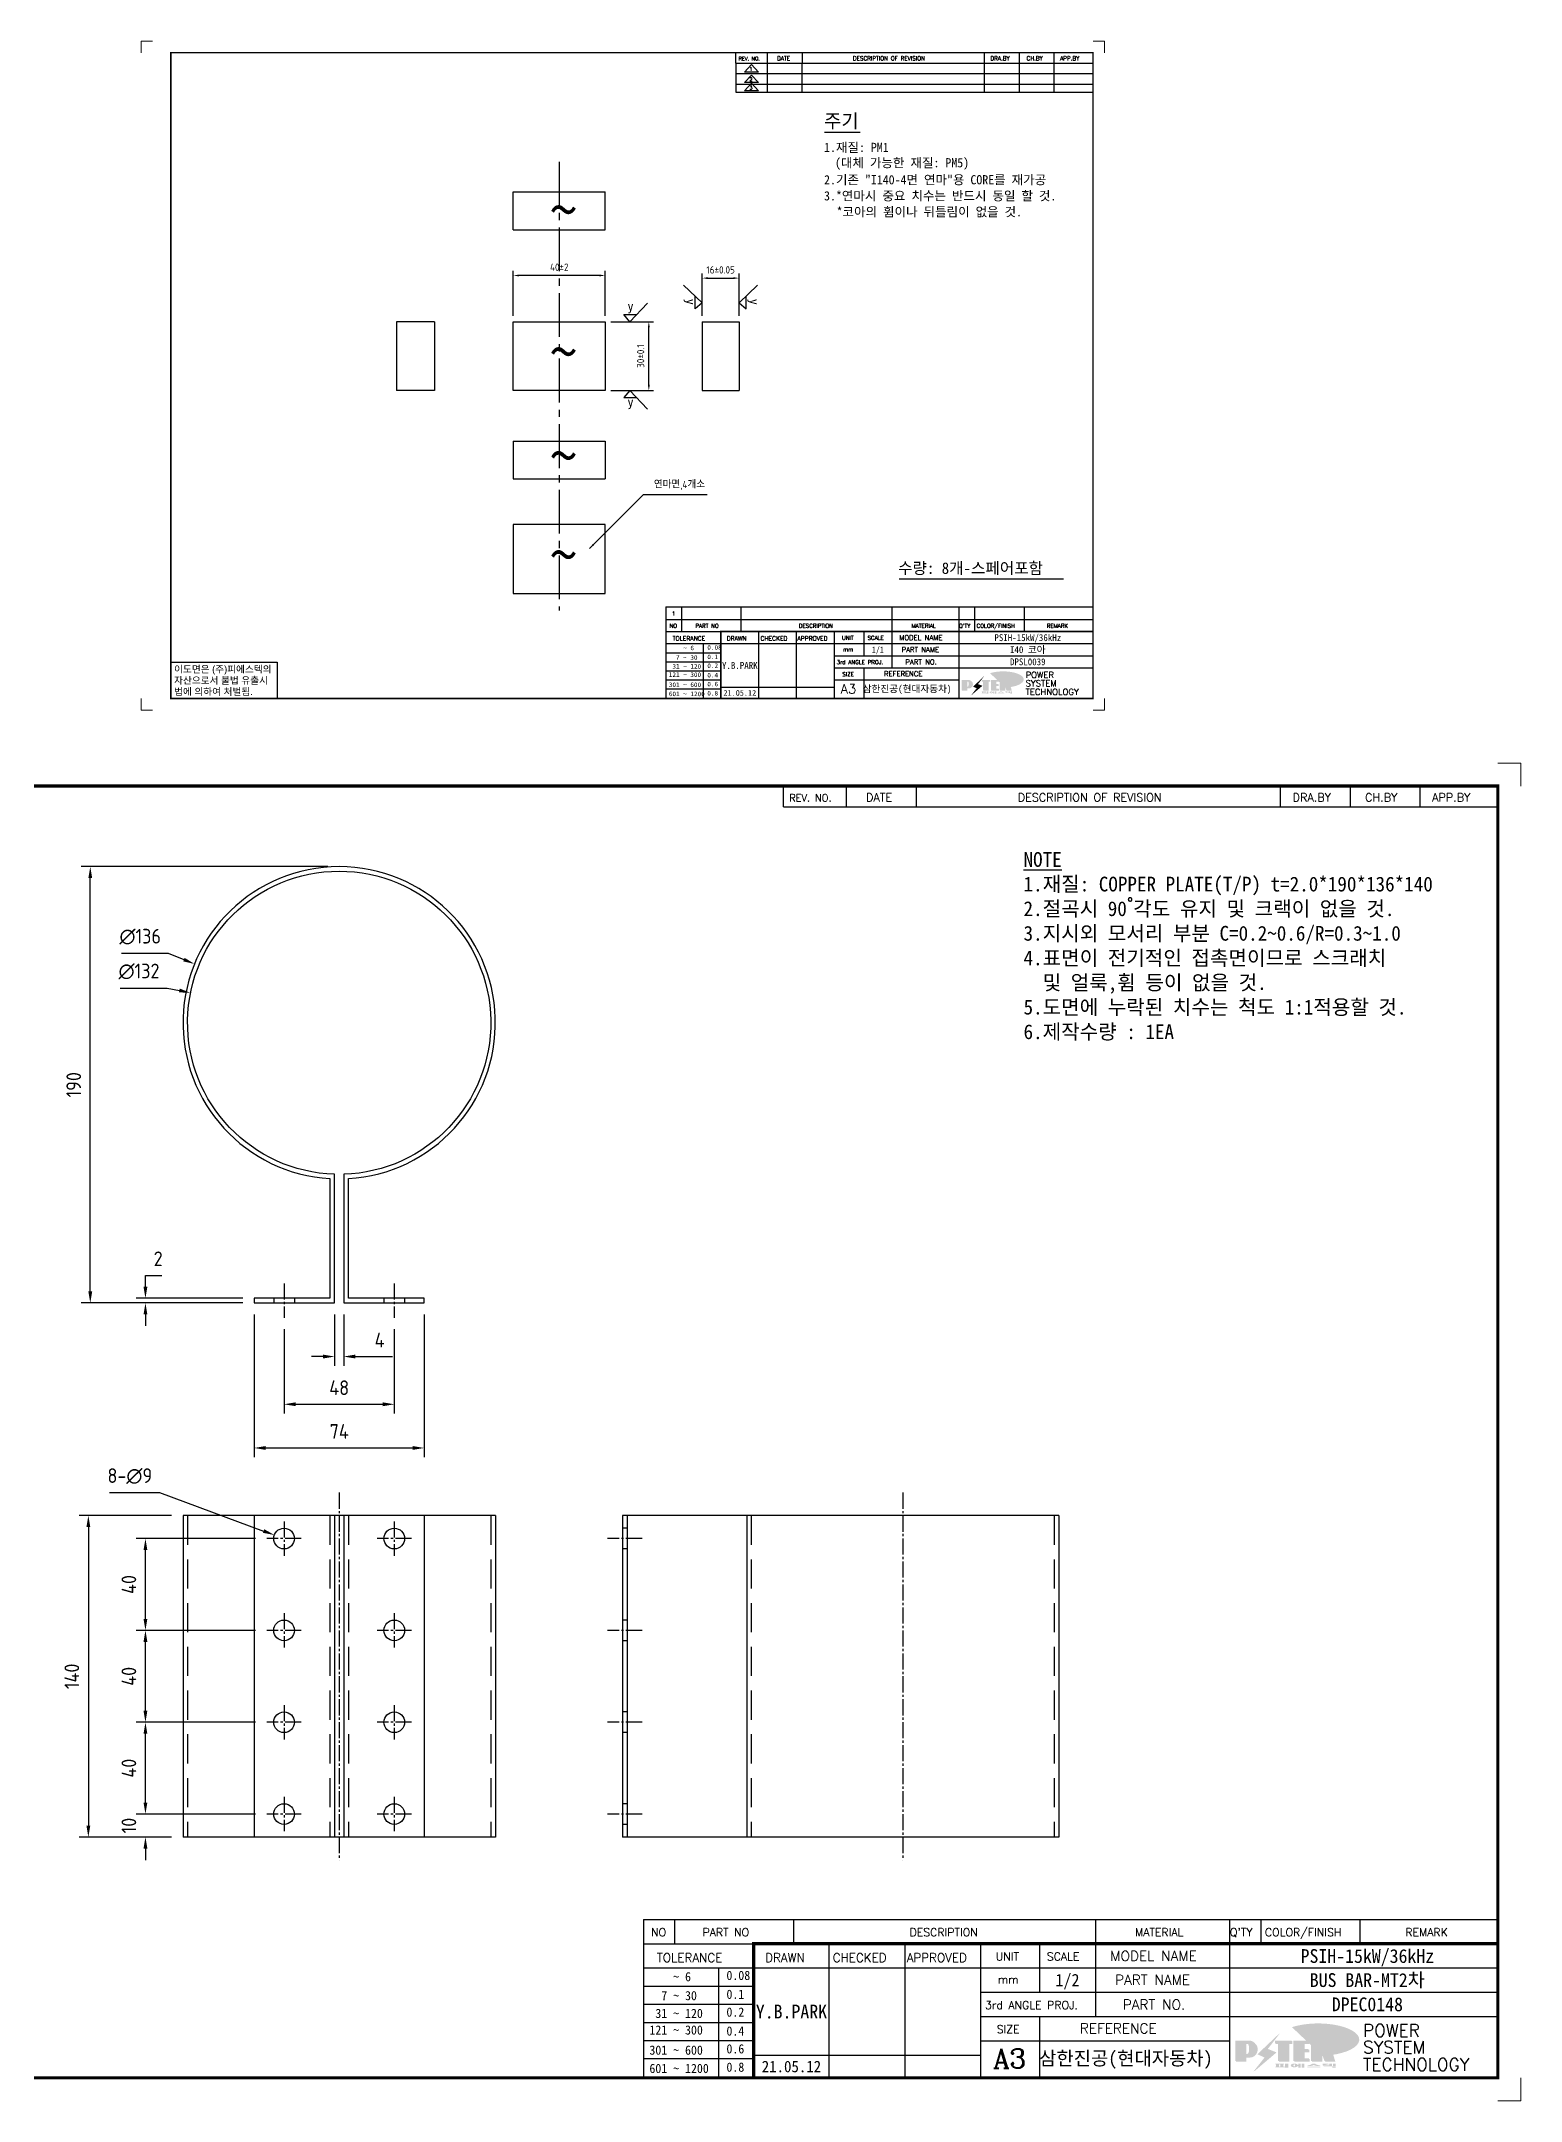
# Model space of a CAD drawing. Header units: millimetres. Extents: x 0 to 3119, y 0 to 1334.
# Drawn here: x 1512 to 2157, y 0 to 897 of the extents above; entities that cross this region are included whole.
import ezdxf
from ezdxf.enums import TextEntityAlignment as Align

# ---------------------------------------------------------------- set-up
doc = ezdxf.new("R2010")
doc.units = ezdxf.units.MM
for name, pattern in [('CENTER1', [10, 7, -1, 1, -1]), ('CENTER2', [28.575, 19.05, -3.175, 3.175, -3.175]), ('HIDDEN2', [4.7625, 3.175, -1.5875]), ('HIDDENX2', [19.05, 12.7, -6.35])]:
    doc.linetypes.add(name, pattern=pattern)
doc.layers.add('FORMAT-1', color=7, linetype='Continuous')
doc.layers.add('line', color=3, linetype='Continuous')
doc.styles.add('h1', font='')
doc.styles.add('HAN', font='')
doc.styles.add('RC', font='ROMANC.SHX')
doc.styles.add('ROMANT', font='romant')
doc.styles.add('RT', font='ROMANT.SHX', dxfattribs={"oblique": 15})
doc.styles.get("Standard").update_dxf_attribs({"font": 'ISOCP.SHX', "bigfont": 'WHGTXT.SHX'})
doc.styles.get('h1').set_extended_font_data('New Gulim')
doc.styles.get('HAN').set_extended_font_data('GulimChe')
doc.dimstyles.new('PS-1', dxfattribs={"dimtxt": 3.2, "dimasz": 2.5, "dimexe": 2, "dimexo": 2.5, "dimgap": 2, "dimtad": 1, "dimtoh": 1, "dimrnd": 0.05, "dimzin": 12, "dimdsep": 46, "dimtxsty": 'Standard', "dimcen": 0, "dimclrt": 2, "dimazin": 3, "dimtfac": 1, "dimtofl": 0, "dimtmove": 0, "dimatfit": 3, "dimfxl": 0, "dimtolj": 1, "dimtzin": 0, "dimarcsym": 0})
doc.dimstyles.new('PS-2', dxfattribs={"dimscale": 2, "dimtxt": 3.2, "dimasz": 2.5, "dimexe": 2, "dimexo": 2.5, "dimgap": 2, "dimtad": 1, "dimtoh": 1, "dimrnd": 0.01, "dimzin": 12, "dimdsep": 46, "dimtxsty": 'Standard', "dimcen": 0, "dimclrt": 2, "dimazin": 3, "dimtfac": 1, "dimtofl": 0, "dimtmove": 0, "dimatfit": 3, "dimfxl": 0, "dimtolj": 1, "dimtzin": 0, "dimarcsym": 0})

# ---------------------------------------------------------------- blocks, each defined once
blk = doc.blocks.new('*D114')
at = {"color": 0, "lineweight": -2}
for p, q in [((1718.02, 777.35), (1718.02, 796.97)), ((1755.52, 794.97), (1720.52, 794.97)), ((1758.02, 777.35), (1758.02, 796.97))]:
    blk.add_line(p, q, dxfattribs=at)
at = {"color": 0}
for points in [[(1720.52, 795.39), (1720.52, 794.55), (1718.02, 794.97)], [(1755.52, 795.39), (1755.52, 794.55), (1758.02, 794.97)]]:
    blk.add_solid(points, dxfattribs=at)
at = {"layer": 'Defpoints', "color": 0}
for p in [(1718.02, 794.97), (1718.02, 774.85), (1758.02, 774.85)]:
    blk.add_point(p, dxfattribs=at)
at = {"color": 2, "insert": (1738.02, 798.57), "char_height": 3.2, "attachment_point": 5}
blk.add_mtext('\\A1;40%%P2', dxfattribs=at)
blk = doc.blocks.new('*D115')
at = {"color": 0, "lineweight": -2}
for p, q in [((1760.52, 774.85), (1779.02, 774.85)), ((1777.02, 747.35), (1777.02, 772.35)), ((1760.52, 744.85), (1779.02, 744.85))]:
    blk.add_line(p, q, dxfattribs=at)
at = {"color": 0}
for points in [[(1776.61, 772.35), (1777.44, 772.35), (1777.02, 774.85)], [(1776.61, 747.35), (1777.44, 747.35), (1777.02, 744.85)]]:
    blk.add_solid(points, dxfattribs=at)
at = {"layer": 'Defpoints', "color": 0}
for p in [(1758.02, 774.85), (1777.02, 774.85), (1758.02, 744.85)]:
    blk.add_point(p, dxfattribs=at)
at = {"color": 2, "insert": (1773.42, 759.85), "char_height": 3.2, "attachment_point": 5, "rotation": 90}
blk.add_mtext('\\A1;30%%P0.1', dxfattribs=at)
blk = doc.blocks.new('*D116')
at = {"color": 0, "lineweight": -2}
for p, q in [((1800.29, 777.35), (1800.29, 795.82)), ((1802.79, 793.82), (1813.79, 793.82)), ((1816.29, 777.35), (1816.29, 795.82))]:
    blk.add_line(p, q, dxfattribs=at)
at = {"color": 0}
for points in [[(1802.79, 794.23), (1802.79, 793.4), (1800.29, 793.82)], [(1813.79, 794.23), (1813.79, 793.4), (1816.29, 793.82)]]:
    blk.add_solid(points, dxfattribs=at)
at = {"layer": 'Defpoints', "color": 0}
for p in [(1816.29, 793.82), (1800.29, 774.85), (1816.29, 774.85)]:
    blk.add_point(p, dxfattribs=at)
at = {"color": 2, "insert": (1808.29, 797.42), "char_height": 3.2, "attachment_point": 5}
blk.add_mtext('\\A1;16%%P0.05', dxfattribs=at)
blk = doc.blocks.new('re3')
at = {"color": 180}
for p, q in [((0, 0), (0, -4.55)), ((0, -4.55), (155.53, -4.55)), ((6.87, -0.64), (3.86, -3.91)), ((9.88, -3.91), (3.86, -3.91)), ((6.87, -0.64), (9.88, -3.91)), ((13.74, -4.55), (13.74, 0)), ((28.97, -4.55), (28.97, 0)), ((108.25, -4.55), (108.25, 0)), ((123.49, -4.55), (123.49, 0)), ((138.64, -4.55), (138.64, 0))]:
    blk.add_line(p, q, dxfattribs=at)
at = {"color": 2, "style": 'RC', "oblique": 15}
blk.add_attdef('REV.NO', text='', height=1.56, dxfattribs=at).set_placement((6.59, -2.56), align=Align.MIDDLE_CENTER)
blk.add_attdef('-1', text='', height=1.56, dxfattribs=at).set_placement((9.37, -1.66), align=Align.MIDDLE_LEFT)
at = {"color": 2, "style": 'HAN'}
for tag, p in [('REV.-DATE', (21.36, -2.28)), ('DRA.BY', (115.87, -2.28)), ('CH.BY', (131.07, -2.28)), ('APP.BY', (147.09, -2.28))]:
    blk.add_attdef(tag, text='', height=2.5, dxfattribs=at).set_placement(p, align=Align.MIDDLE_CENTER)
blk.add_attdef('DESCRIPTION-OF-REVISION', text='', height=2.5, dxfattribs=at).set_placement((31.61, -2.28), align=Align.MIDDLE_LEFT)
blk = doc.blocks.new('no3')
at = {"color": 180}
for p, q in [((0, 5.5), (0, 0)), ((0, 5.5), (186, 5.5)), ((6.79, 5.5), (6.79, 0)), ((32.74, 0.11), (32.74, 5.5)), ((98.4, 5.5), (98.4, 0)), ((127.61, 5.5), (127.61, 0)), ((134.43, 5.5), (134.43, 0)), ((155.98, 5.5), (155.98, 0))]:
    blk.add_line(p, q, dxfattribs=at)
at = {"color": 2, "style": 'RT', "oblique": 15}
blk.add_attdef('NO', text='', height=1.74, dxfattribs=at).set_placement((3.38, 2.51), align=Align.MIDDLE_CENTER)
at = {"color": 2, "style": 'HAN'}
for tag, p in [('PART-NO', (19.76, 2.75)), ('MATERIAL', (111.38, 2.75)), ("Q'TY", (131.02, 2.75)), ('COLOR/FINISH', (145.2, 2.75)), ('REMARK', (170.76, 2.75))]:
    blk.add_attdef(tag, text='', height=2.9, dxfattribs=at).set_placement(p, align=Align.MIDDLE_CENTER)
blk.add_attdef('DESCRIPTION', text='', height=2.9, dxfattribs=at).set_placement((34.51, 2.75), align=Align.MIDDLE_LEFT)
blk = doc.blocks.new('t3')
for p, q in [((0, 15.88), (46.25, 15.88)), ((0, 15.88), (0, 0)), ((46.25, 15.88), (46.25, 0)), ((0, 0), (46.25, 0))]:
    blk.add_line(p, q)
at = {"color": 1, "style": 'h1'}
for s, p in [('이도면은 (주)피에스텍의', (1.4, 11.29)), ('자산으로서 불법 유출시', (1.4, 6.41)), ('법에 의하여 처벌됨.', (1.4, 1.52))]:
    blk.add_text(s, height=3, dxfattribs=at).set_placement(p)
blk = doc.blocks.new('new LOGO')
at = {"layer": 'line'}
h = blk.add_hatch(color=250, dxfattribs=at)
h.paths.add_polyline_path([(44.5, 69.4), (46.6, 69.4, -0.129793), (52, 68, 0.221832), (43.6, 71.9), (41.5, 71.9), (41.5, 27.9), (43.6, 27.9, 0.02048), (44.5, 28)], flags=17)
h.paths.add_polyline_path([(44.5, 13.9), (57.3, 13.9, 0.72362), (77.1, 73.9, -0.679777), (54.3, 16.4), (41.5, 16.4), (41.5, -0.1), (3, -0.1), (3, -2.6), (44.5, -2.6)])
h.paths.add_polyline_path([(117.9, 14.2), (71.5, -44.4), (77.1, -39.6), (120.8, 15.6), (92, 28.9), (173.3, 106), (177.5, 111.4), (89.1, 27.6)])
h.paths.add_polyline_path([(162.7, 71.9), (162.7, 69.4), (172.5, 69.4), (172.5, 71.9)], flags=17)
h.paths.add_polyline_path([(217.7, 69.4), (230.5, 69.4), (230.5, 80.4), (227.5, 80.4), (227.5, 71.9), (214.7, 71.9), (214.7, -0.1), (175.5, -0.1), (175.5, -2.6), (217.7, -2.6)])
h.paths.add_polyline_path([(297.8, 46.6), (294.8, 46.6), (294.8, 37.4), (276, 37.4), (276, 10.9), (279, 10.9), (279, 34.9), (297.8, 34.9)])
h.paths.add_polyline_path([(300, 8.4), (297, 8.4), (297, -0.1), (237.5, -0.1), (237.5, -2.6), (300, -2.6)])
h.paths.add_polyline_path([(297.8, 80.4), (294.8, 80.4), (294.8, 71.9), (276, 71.9), (276, 49.1), (279, 49.1), (279, 69.4), (297.8, 69.4)])
h.paths.add_polyline_path([(350.2, 80.4), (347.2, 80.4), (347.2, 61.6), (350.2, 63.5)])
h.paths.add_polyline_path([(350.2, 26.7), (347.2, 35.2), (347.2, -0.1), (308.5, -0.1), (308.5, -2.6), (350.2, -2.6)])
h.paths.add_polyline_path([(402.7, 80.4), (396.5, 80.4), (379.6, 66.8), (400.5, -0.1), (361.8, -0.1), (362.7, -2.6), (403.5, -2.6), (382.6, 64.3)])
blk.add_hatch(color=5, dxfattribs=at).paths.add_polyline_path([(166.3, 35), (131, 49), (180.4, 112.7), (92, 28.9), (120.8, 15.6), (74.4, -43)])
h = blk.add_hatch(color=253, dxfattribs=at)
edge = h.paths.add_edge_path()
edge.add_ellipse((333.9, 86.4), major_axis=(-165.9, 0), ratio=0.39426, start_angle=111.51268, end_angle=334.46902)
edge.add_ellipse((314.1, 81.2), major_axis=(-153.7, 0), ratio=0.40699, start_angle=121.30662, end_angle=327.74369, ccw=False)
edge.add_line((394, 27.8), (394.7, 25.6))
h = blk.add_hatch(color=1, dxfattribs=at)
h.paths.add_polyline_path([(41.5, 16.4), (54.3, 16.4, 1), (54.3, 82.9), (0, 82.9), (0, -0.1), (41.5, -0.1)])
h.paths.add_polyline_path([(41.5, 27.9), (41.5, 71.9), (43.6, 71.9, -0.414214), (54.6, 60.9), (54.6, 38.9, -0.414214), (43.6, 27.9)], flags=16)
h.paths.add_polyline_path([(214.7, 71.9), (227.5, 71.9), (227.5, 82.9), (159.7, 82.9), (159.7, 71.9), (172.5, 71.9), (172.5, -0.1), (214.7, -0.1)])
h.paths.add_polyline_path([(276, 37.4), (294.8, 37.4), (294.8, 49.1), (276, 49.1), (276, 71.9), (294.8, 71.9), (294.8, 82.9), (234.5, 82.9), (234.5, -0.1), (297, -0.1), (297, 10.9), (276, 10.9)])
h.paths.add_polyline_path([(347.2, 35.2), (359.7, -0.1), (400.5, -0.1), (379.6, 66.8), (399.7, 82.9), (380.6, 82.9), (347.2, 61.6), (347.2, 82.9), (305.5, 82.9), (305.5, -0.1), (347.2, -0.1)])
h = blk.add_hatch(color=250, dxfattribs=at)
edge = h.paths.add_edge_path()
edge.add_ellipse((237.8, -17.6), major_axis=(-14.3, 0), ratio=0.526336, start_angle=192.2456, end_angle=269.07481)
edge.add_line((238.1, -10.1), (237.6, -10.1))
edge.add_ellipse((237.8, -17.6), major_axis=(-14.3, 0), ratio=0.526336, start_angle=270.92519, end_angle=449.07481)
edge.add_line((237.6, -25.1), (238.1, -25.1))
edge.add_ellipse((237.8, -17.6), major_axis=(-14.3, 0), ratio=0.526336, start_angle=450.92519, end_angle=527.7544)
edge.add_line((251.7, -19.2), (254.1, -19.2))
edge.add_line((254.1, -19.2), (254.1, -27.1))
edge.add_line((254.1, -27.1), (263.1, -27.1))
edge.add_line((263.1, -27.1), (263.1, -10.1))
edge.add_line((263.1, -10.1), (254.1, -10.1))
edge.add_line((254.1, -10.1), (254.1, -16))
edge.add_line((254.1, -16), (251.7, -16))
h.paths.add_polyline_path([(241, -16.4), (241, -18.7, -1), (234.4, -18.7), (234.4, -16.4, -1)], flags=16)
h.paths.add_polyline_path([(278.2, -10.1), (268.1, -10.1), (268.1, -27.1), (278.2, -27.1)])
h.paths.add_polyline_path([(310.3, -10.1), (310.3, -11.1, -0.157169), (289.3, -17.5), (294, -19.9, 0.128407), (316.3, -15.9, 0.128407), (338.6, -19.9), (343.3, -17.5, -0.157169), (322.2, -11.1), (322.2, -10.1)])
h.paths.add_polyline_path([(342.1, -25.1), (342.1, -22.3), (290.4, -22.3), (290.4, -25.1)])
h.paths.add_polyline_path([(352, -10.1), (352, -16.2, 0.414214), (354, -18.2), (378.7, -18.2), (378.7, -19.6), (390.2, -19.6), (390.2, -10.1), (378.7, -10.1), (378.7, -13.6), (374.7, -13.6), (374.7, -15.1), (378.7, -15.1), (378.7, -16.2), (364.7, -16.2), (364.7, -15.1), (371.2, -15.1), (371.2, -13.6), (364.7, -13.6), (364.7, -12.6), (374.7, -12.6), (374.7, -10.1)])
h.paths.add_polyline_path([(393.8, -10.1), (393.8, -19.6), (405, -19.6), (405, -10.1)])
h.paths.add_polyline_path([(405, -27.1), (405, -20.9), (356.8, -20.9), (356.8, -23), (391.8, -23), (391.8, -27.1)])
h.paths.add_polyline_path([(200.4, -10.1), (200.4, -22.3), (193.2, -22.3), (193.2, -12.6), (196.6, -12.6), (196.6, -10.1), (161, -10.1), (161, -12.6), (164.5, -12.6), (164.5, -22.3), (161, -22.3), (161, -25.1), (200.4, -25.1), (200.4, -27.1), (213.9, -27.1), (213.9, -10.1)])
h.paths.add_polyline_path([(182, -12.6), (175.6, -12.6), (175.6, -22.3), (182, -22.3)], flags=17)
blk = doc.blocks.new('format-3')
at = {"color": 3, "lineweight": 9}
for p, q in [((0, 286.3), (0, 291.3)), ((5, 291.3), (0, 291.3)), ((414.5, 291.3), (419.5, 291.3)), ((419.5, 286.3), (419.5, 291.3)), ((0, 5), (0, 0)), ((419.5, 5), (419.5, 0)), ((5, 0), (0, 0)), ((414.5, 0), (419.5, 0))]:
    blk.add_line(p, q, dxfattribs=at)
at = {"color": 180}
for p, q in [((258.97, 281.75), (258.97, 286.3)), ((272.71, 281.75), (272.71, 286.3)), ((287.94, 281.75), (287.94, 286.3)), ((367.22, 281.75), (367.22, 286.3)), ((382.45, 281.75), (382.45, 286.3)), ((397.61, 281.75), (397.61, 286.3)), ((258.97, 281.75), (414.5, 281.75)), ((228.5, 39.49), (228.5, 5)), ((228.5, 39.49), (414.5, 39.49)), ((235.29, 39.49), (235.29, 34.21)), ((261.24, 34.21), (261.24, 39.49)), ((326.9, 39.49), (326.9, 34.21)), ((356.11, 39.49), (356.11, 34.21)), ((362.93, 39.49), (362.93, 34.21)), ((384.48, 39.49), (384.48, 34.21)), ((228.5, 34.21), (252.48, 34.21)), ((268.96, 5), (268.96, 34.21)), ((285.45, 5), (285.45, 34.21)), ((301.94, 5), (301.94, 34.21)), ((314.72, 34.21), (314.72, 23.65)), ((326.9, 34.21), (326.9, 18.37)), ((356.11, 34.21), (356.11, 5)), ((228.5, 28.93), (252.48, 28.93)), ((244.89, 5.23), (244.89, 28.93)), ((252.48, 28.93), (414.5, 28.93)), ((228.5, 24.98), (252.48, 24.98)), ((301.94, 23.65), (414.5, 23.65)), ((228.5, 21.03), (252.48, 21.03)), ((301.94, 18.37), (414.5, 18.37)), ((314.72, 18.37), (314.72, 5)), ((228.5, 17.08), (252.48, 17.08)), ((228.5, 13.13), (252.48, 13.13)), ((228.5, 9.18), (252.48, 9.18)), ((252.48, 9.95), (301.94, 9.95)), ((301.94, 13.09), (356.11, 13.09))]:
    blk.add_line(p, q, dxfattribs=at)
at = {"const_width": 0.7}
blk.add_lwpolyline([(252.48, 5), (252.48, 34.21), (414.5, 34.21)], dxfattribs=at)
at = {"layer": 'FORMAT-1', "const_width": 0.7}
blk.add_lwpolyline([(13, 5), (13, 286.3), (414.5, 286.3), (414.5, 5)], close=True, dxfattribs=at)
blk.add_blockref('t3', (13, 5))
at = {"xscale": 0.05400000000000027, "yscale": 0.05400000000000027, "zscale": 0.05400000000000027}
blk.add_blockref('new LOGO', (357.35, 8.65), dxfattribs=at)
at = {"color": 2}
for s, height, style, p in [('REV. NO.', 1.56, 'RC', (260.23, 282.95)), ('DATE', 1.788, 'RC', (276.95, 282.94)), ('DESCRIPTION OF REVISION', 1.7875, 'RC', (309.98, 282.94)), ('DRA.BY', 1.788, 'RC', (369.83, 282.94)), ('CH.BY', 1.788, 'RC', (385.59, 282.94)), ('APP.BY', 1.788, 'RC', (400.18, 282.94)), ('NO', 1.742, 'RC', (230.16, 35.83)), ('PART NO', 1.742, 'RC', (241.36, 35.83)), ('DESCRIPTION', 1.7424, 'RC', (286.43, 35.83)), ('MATERIAL', 1.742, 'RC', (335.52, 35.83)), ("Q'TY", 1.742, 'RC', (356.17, 35.83)), ('COLOR/FINISH', 1.7424, 'RC', (363.8, 35.83)), ('REMARK', 1.742, 'RC', (394.37, 35.83)), (' TOLERANCE', 1.9, 'RC', (230.11, 30.22)), ('DRAWN', 1.9, 'RC', (255, 30.22)), ('CHECKED', 1.9, 'RC', (269.71, 30.22)), ('APPROVED', 1.9, 'RC', (285.8, 30.22)), ('UNIT', 1.742, 'RC', (305.19, 30.55)), ('SCALE', 1.742, 'RC', (316.32, 30.55)), ('MODEL NAME', 2.178, 'RC', (330.12, 30.46)), ('    ~ 6', 2, 'HAN', (229.8, 26.03)), ('0.08', 2, 'HAN', (246.57, 26.31)), ('PART NAME', 2.178, 'RC', (331.17, 25.24)), ('  7 ~ 30', 2, 'HAN', (229.8, 21.91)), ('0.1', 2, 'HAN', (246.57, 22.2)), ('mm', 1.742, 'RC', (305.67, 25.56)), (' 31 ~ 120', 2, 'HAN', (229.8, 18.04)), ('0.2', 2, 'HAN', (246.57, 18.32)), ('3rd ANGLE PROJ.', 1.7424, 'RC', (302.87, 19.97)), ('PART NO.', 2.178, 'RC', (332.84, 19.85)), ('121 ~ 300', 2, 'HAN', (229.8, 14.42)), ('0.4', 2, 'HAN', (246.57, 14.2)), ('SIZE', 1.742, 'RC', (305.39, 14.71)), ('REFERENCE', 2.178, 'RC', (323.52, 14.69)), ('301 ~ 600', 2, 'HAN', (229.8, 10.04)), ('0.6', 2, 'HAN', (246.57, 10.32)), ('601 ~ 1200', 2, 'HAN', (229.8, 6.05)), ('0.8', 2, 'HAN', (246.57, 6.33))]:
    blk.add_text(s, height=height, dxfattribs=dict(at, style=style)).set_placement(p)
at = {"style": 'ROMANT'}
for s, p in [('POWER', (385.15, 13.96)), ('TECHNOLOGY', (385.15, 6.56)), ('SYSTEM', (385.15, 10.31))]:
    blk.add_text(s, height=2.7, dxfattribs=at).set_placement(p)
at = {"color": 2, "lineweight": 25, "style": 'RC'}
blk.add_text('A3', height=4.182, dxfattribs=at).set_placement((304.61, 7.14))
at = {"style": 'HAN'}
for tag, height, p in [('MODEL-NAME', 3, (386.1, 31.53)), ('SCALE', 2.7, (320.81, 26.29)), ('PART-NAME', 3, (386.1, 26.29)), ('PART-NO', 3, (386.1, 21.01)), ('DRA-BY', 3, (260.72, 19.44)), ('CH-BY', 3, (277.21, 19.44)), ('APP-BY', 3, (293.7, 19.44)), ('관련업체', 3, (333.52, 9.26)), ('DRA-DATE', 2.5, (260.72, 7.47)), ('CH-DATE', 2.5, (277.21, 7.47)), ('APP-DATE', 2.5, (293.7, 7.47))]:
    blk.add_attdef(tag, text='', height=height, dxfattribs=at).set_placement(p, align=Align.MIDDLE_CENTER)
blk = doc.blocks.new('A$C2E256715')
at = {"color": 6}
for p, q in [((-136, 70), (-136, -70)), ((0, 70), (-136, 70)), ((0, 70), (0, -70)), ((0, -70), (-136, -70))]:
    blk.add_line(p, q, dxfattribs=at)
at = {"color": 2, "linetype": 'HIDDENX2'}
for p, q in [((-134, 70), (-134, -70)), ((-2, 70), (-2, -70))]:
    blk.add_line(p, q, dxfattribs=at)
blk = doc.blocks.new('*D122')
at = {"color": 0, "lineweight": -2}
for p, q in [((1557.84, 129.87), (1557.84, 134.87)), ((1605.7, 124.87), (1553.84, 124.87)), ((1569.2, 114.87), (1553.84, 114.87)), ((1557.84, 109.87), (1557.84, 104.87))]:
    blk.add_line(p, q, dxfattribs=at)
at = {"color": 0}
for points in [[(1557.01, 129.87), (1558.67, 129.87), (1557.84, 124.87)], [(1557.01, 109.87), (1558.67, 109.87), (1557.84, 114.87)]]:
    blk.add_solid(points, dxfattribs=at)
at = {"layer": 'Defpoints', "color": 0}
for p in [(1557.84, 124.87), (1610.7, 124.87), (1574.2, 114.87)]:
    blk.add_point(p, dxfattribs=at)
at = {"color": 2, "insert": (1550.64, 119.87), "char_height": 6.4, "attachment_point": 5, "rotation": 90}
blk.add_mtext('\\A1;10', dxfattribs=at)
blk = doc.blocks.new('*D123')
at = {"color": 0, "lineweight": -2}
for p, q in [((1605.7, 164.87), (1553.84, 164.87)), ((1557.84, 129.87), (1557.84, 159.87)), ((1605.7, 124.87), (1553.84, 124.87))]:
    blk.add_line(p, q, dxfattribs=at)
at = {"color": 0}
for points in [[(1557.01, 159.87), (1558.67, 159.87), (1557.84, 164.87)], [(1557.01, 129.87), (1558.67, 129.87), (1557.84, 124.87)]]:
    blk.add_solid(points, dxfattribs=at)
at = {"layer": 'Defpoints', "color": 0}
for p in [(1557.84, 164.87), (1610.7, 164.87), (1610.7, 124.87)]:
    blk.add_point(p, dxfattribs=at)
at = {"color": 2, "insert": (1550.64, 144.87), "char_height": 6.4, "attachment_point": 5, "rotation": 90}
blk.add_mtext('\\A1;40', dxfattribs=at)
blk = doc.blocks.new('*D124')
at = {"color": 0, "lineweight": -2}
for p, q in [((1605.7, 204.87), (1553.84, 204.87)), ((1557.84, 169.87), (1557.84, 199.87)), ((1605.7, 164.87), (1553.84, 164.87))]:
    blk.add_line(p, q, dxfattribs=at)
at = {"color": 0}
for points in [[(1557.01, 199.87), (1558.67, 199.87), (1557.84, 204.87)], [(1557.01, 169.87), (1558.67, 169.87), (1557.84, 164.87)]]:
    blk.add_solid(points, dxfattribs=at)
at = {"layer": 'Defpoints', "color": 0}
for p in [(1557.84, 204.87), (1610.7, 204.87), (1610.7, 164.87)]:
    blk.add_point(p, dxfattribs=at)
at = {"color": 2, "insert": (1550.64, 184.87), "char_height": 6.4, "attachment_point": 5, "rotation": 90}
blk.add_mtext('\\A1;40', dxfattribs=at)
blk = doc.blocks.new('*D125')
at = {"color": 0, "lineweight": -2}
for p, q in [((1605.7, 244.87), (1553.84, 244.87)), ((1557.84, 209.87), (1557.84, 239.87)), ((1605.7, 204.87), (1553.84, 204.87))]:
    blk.add_line(p, q, dxfattribs=at)
at = {"color": 0}
for points in [[(1557.01, 239.87), (1558.67, 239.87), (1557.84, 244.87)], [(1557.01, 209.87), (1558.67, 209.87), (1557.84, 204.87)]]:
    blk.add_solid(points, dxfattribs=at)
at = {"layer": 'Defpoints', "color": 0}
for p in [(1557.84, 244.87), (1610.7, 244.87), (1610.7, 204.87)]:
    blk.add_point(p, dxfattribs=at)
at = {"color": 2, "insert": (1550.64, 224.87), "char_height": 6.4, "attachment_point": 5, "rotation": 90}
blk.add_mtext('\\A1;40', dxfattribs=at)
blk = doc.blocks.new('*D126')
at = {"color": 0, "lineweight": -2}
for p, q in [((1569.2, 254.87), (1528.99, 254.87)), ((1532.99, 249.87), (1532.99, 119.87)), ((1569.2, 114.87), (1528.99, 114.87))]:
    blk.add_line(p, q, dxfattribs=at)
at = {"color": 0}
for points in [[(1532.16, 249.87), (1533.82, 249.87), (1532.99, 254.87)], [(1532.16, 119.87), (1533.82, 119.87), (1532.99, 114.87)]]:
    blk.add_solid(points, dxfattribs=at)
at = {"layer": 'Defpoints', "color": 0}
for p in [(1574.2, 254.87), (1532.99, 114.87), (1574.2, 114.87)]:
    blk.add_point(p, dxfattribs=at)
at = {"color": 2, "insert": (1525.79, 184.87), "char_height": 6.4, "attachment_point": 5, "rotation": 90}
blk.add_mtext('\\A1;140', dxfattribs=at)
blk = doc.blocks.new('*D127')
at = {"color": 0, "lineweight": -2}
for p, q in [((1640.2, 342.51), (1640.2, 320.14)), ((1644.2, 342.51), (1644.2, 320.14)), ((1635.2, 324.14), (1630.2, 324.14)), ((1649.2, 324.14), (1665.4, 324.14))]:
    blk.add_line(p, q, dxfattribs=at)
at = {"color": 0}
for points in [[(1635.2, 324.98), (1635.2, 323.31), (1640.2, 324.14)], [(1649.2, 324.98), (1649.2, 323.31), (1644.2, 324.14)]]:
    blk.add_solid(points, dxfattribs=at)
at = {"layer": 'Defpoints', "color": 0}
for p in [(1640.2, 347.51), (1644.2, 347.51), (1644.2, 324.14)]:
    blk.add_point(p, dxfattribs=at)
at = {"color": 2, "insert": (1659.8, 331.34), "char_height": 6.4, "attachment_point": 5}
blk.add_mtext('\\A1;4', dxfattribs=at)
blk = doc.blocks.new('*D128')
at = {"color": 0, "lineweight": -2}
for p, q in [((1618.2, 336.01), (1618.2, 299.36)), ((1666.2, 336.01), (1666.2, 299.36)), ((1623.2, 303.36), (1661.2, 303.36))]:
    blk.add_line(p, q, dxfattribs=at)
at = {"color": 0}
for points in [[(1623.2, 304.19), (1623.2, 302.53), (1618.2, 303.36)], [(1661.2, 304.19), (1661.2, 302.53), (1666.2, 303.36)]]:
    blk.add_solid(points, dxfattribs=at)
at = {"layer": 'Defpoints', "color": 0}
for p in [(1618.2, 341.01), (1666.2, 341.01), (1666.2, 303.36)]:
    blk.add_point(p, dxfattribs=at)
at = {"color": 2, "insert": (1642.2, 310.56), "char_height": 6.4, "attachment_point": 5}
blk.add_mtext('\\A1;48', dxfattribs=at)
blk = doc.blocks.new('*D129')
at = {"color": 0, "lineweight": -2}
for p, q in [((1605.2, 342.51), (1605.2, 280.32)), ((1679.2, 342.51), (1679.2, 280.32)), ((1610.2, 284.32), (1674.2, 284.32))]:
    blk.add_line(p, q, dxfattribs=at)
at = {"color": 0}
for points in [[(1610.2, 285.16), (1610.2, 283.49), (1605.2, 284.32)], [(1674.2, 285.16), (1674.2, 283.49), (1679.2, 284.32)]]:
    blk.add_solid(points, dxfattribs=at)
at = {"layer": 'Defpoints', "color": 0}
for p in [(1605.2, 347.51), (1679.2, 347.51), (1679.2, 284.32)]:
    blk.add_point(p, dxfattribs=at)
at = {"color": 2, "insert": (1642.2, 291.52), "char_height": 6.4, "attachment_point": 5}
blk.add_mtext('\\A1;74', dxfattribs=at)
blk = doc.blocks.new('*D130')
at = {"color": 0, "lineweight": -2}
for p, q in [((1542.17, 264.87), (1563.91, 264.87)), ((1563.91, 264.87), (1609.28, 248.16))]:
    blk.add_line(p, q, dxfattribs=at)
at = {"color": 0}
blk.add_solid([(1609.57, 248.94), (1609, 247.37), (1613.98, 246.43)], dxfattribs=at)
at = {"layer": 'Defpoints', "color": 0}
for p in [(1613.98, 246.43), (1622.42, 243.32)]:
    blk.add_point(p, dxfattribs=at)
at = {"color": 2, "insert": (1551.04, 272.07), "char_height": 6.4, "attachment_point": 5}
blk.add_mtext('\\A1;8-∅9', dxfattribs=at)
blk = doc.blocks.new('*D131')
at = {"color": 0, "lineweight": -2}
for p, q in [((1546.84, 484.65), (1567.23, 484.65)), ((1567.23, 484.65), (1572.6, 483.57))]:
    blk.add_line(p, q, dxfattribs=at)
at = {"color": 0}
blk.add_solid([(1572.77, 484.39), (1572.44, 482.75), (1577.5, 482.58)], dxfattribs=at)
at = {"layer": 'Defpoints', "color": 0}
for p in [(1577.5, 482.58), (1706.89, 456.44)]:
    blk.add_point(p, dxfattribs=at)
at = {"color": 2, "insert": (1555.04, 491.85), "char_height": 6.4, "attachment_point": 5}
blk.add_mtext('\\A1;∅132', dxfattribs=at)
blk = doc.blocks.new('*D132')
at = {"color": 0, "lineweight": -2}
for p, q in [((1547.42, 499.8), (1567.73, 499.8)), ((1567.73, 499.8), (1574.58, 497.02))]:
    blk.add_line(p, q, dxfattribs=at)
at = {"color": 0}
blk.add_solid([(1574.89, 497.79), (1574.27, 496.25), (1579.21, 495.14)], dxfattribs=at)
at = {"layer": 'Defpoints', "color": 0}
for p in [(1579.21, 495.14), (1705.18, 443.88)]:
    blk.add_point(p, dxfattribs=at)
at = {"color": 2, "insert": (1555.57, 507), "char_height": 6.4, "attachment_point": 5}
blk.add_mtext('\\A1;∅136', dxfattribs=at)
blk = doc.blocks.new('*D133')
at = {"color": 0, "lineweight": -2}
for p, q in [((1557.84, 354.51), (1557.84, 359.51)), ((1557.84, 359.51), (1564.95, 359.51)), ((1600.2, 349.51), (1553.84, 349.51)), ((1600.2, 347.51), (1553.84, 347.51)), ((1557.84, 342.51), (1557.84, 337.51))]:
    blk.add_line(p, q, dxfattribs=at)
at = {"color": 0}
for points in [[(1557.01, 354.51), (1558.67, 354.51), (1557.84, 349.51)], [(1557.01, 342.51), (1558.67, 342.51), (1557.84, 347.51)]]:
    blk.add_solid(points, dxfattribs=at)
at = {"layer": 'Defpoints', "color": 0}
for p in [(1557.84, 349.51), (1605.2, 349.51), (1605.2, 347.51)]:
    blk.add_point(p, dxfattribs=at)
at = {"color": 2, "insert": (1563.39, 366.71), "char_height": 6.4, "attachment_point": 5}
blk.add_mtext('\\A1;2', dxfattribs=at)
blk = doc.blocks.new('*D134')
at = {"color": 0, "lineweight": -2}
for p, q in [((1637.2, 537.51), (1529.82, 537.51)), ((1533.82, 352.51), (1533.82, 532.51)), ((1600.2, 347.51), (1529.82, 347.51))]:
    blk.add_line(p, q, dxfattribs=at)
at = {"color": 0}
for points in [[(1532.99, 532.51), (1534.66, 532.51), (1533.82, 537.51)], [(1532.99, 352.51), (1534.66, 352.51), (1533.82, 347.51)]]:
    blk.add_solid(points, dxfattribs=at)
at = {"layer": 'Defpoints', "color": 0}
for p in [(1533.82, 537.51), (1642.2, 537.51), (1605.2, 347.51)]:
    blk.add_point(p, dxfattribs=at)
at = {"color": 2, "insert": (1526.62, 442.51), "char_height": 6.4, "attachment_point": 5, "rotation": 90}
blk.add_mtext('\\A1;190', dxfattribs=at)

msp = doc.modelspace()

# ---------------------------------------------------------------- linework, layer by layer
for p, q in [((1853.485, 857.336), (1869.047, 857.336)), ((1800.286, 783.08), (1792.182, 790.684)), ((1816.286, 783.08), (1824.389, 790.684)), ((1768.771, 774.85), (1776.375, 782.954)), ((1797.218, 780.513), (1797.218, 785.958)), ((1800.286, 783.08), (1797.218, 780.513)), ((1816.286, 783.08), (1819.353, 780.513)), ((1819.353, 780.513), (1819.353, 785.958)), ((1768.771, 774.85), (1766.204, 777.917)), ((1766.204, 777.917), (1771.649, 777.917)), ((1768.771, 744.85), (1766.204, 741.783)), ((1768.771, 744.85), (1776.375, 736.746)), ((1766.204, 741.783), (1771.649, 741.783)), ((1886.007, 662.789), (1957.513, 662.789))]:
    msp.add_line(p, q)
at = {"color": 1, "linetype": 'CENTER2'}
msp.add_line((1738.018, 844.471), (1738.018, 649.062), dxfattribs=at)
at = {"color": 3}
for p, q in [((1718.018, 831.35), (1758.018, 831.35)), ((1718.018, 814.85), (1718.018, 831.35)), ((1758.018, 814.85), (1758.018, 831.35)), ((1718.018, 814.85), (1758.018, 814.85)), ((1667.187, 774.85), (1667.187, 744.85)), ((1683.687, 774.85), (1667.187, 774.85)), ((1683.687, 774.85), (1683.687, 744.85)), ((1718.018, 774.85), (1758.018, 774.85)), ((1718.018, 744.85), (1718.018, 774.85)), ((1758.018, 774.85), (1758.018, 744.85)), ((1800.286, 774.85), (1800.286, 744.85)), ((1800.286, 774.85), (1816.286, 774.85)), ((1816.286, 774.85), (1816.286, 744.85)), ((1683.687, 744.85), (1667.187, 744.85)), ((1758.018, 744.85), (1718.018, 744.85)), ((1800.286, 744.85), (1816.286, 744.85)), ((1718.018, 722.872), (1758.018, 722.872)), ((1718.018, 722.872), (1718.018, 706.372)), ((1758.018, 722.872), (1758.018, 706.372)), ((1718.018, 706.372), (1758.018, 706.372)), ((1758.018, 686.468), (1718.018, 686.468)), ((1718.018, 686.468), (1718.018, 656.468)), ((1758.018, 656.468), (1758.018, 686.468)), ((1718.018, 656.468), (1758.018, 656.468))]:
    msp.add_line(p, q, dxfattribs=at)
at = {"color": 1, "linetype": 'CENTER1'}
for p, q in [((1618.198, 356.008), (1618.198, 341.008)), ((1666.198, 356.008), (1666.198, 341.008)), ((1642.198, 264.874), (1642.198, 104.874)), ((1887.554, 264.874), (1887.554, 104.874)), ((1618.198, 252.374), (1618.198, 237.374)), ((1666.198, 252.374), (1666.198, 237.374)), ((1625.698, 244.874), (1610.698, 244.874)), ((1673.698, 244.874), (1658.698, 244.874)), ((1774.054, 244.873), (1759.054, 244.873)), ((1618.198, 212.374), (1618.198, 197.374)), ((1666.198, 212.374), (1666.198, 197.374)), ((1625.698, 204.874), (1610.698, 204.874)), ((1673.698, 204.874), (1658.698, 204.874)), ((1774.054, 204.873), (1759.054, 204.873)), ((1618.198, 172.374), (1618.198, 157.374)), ((1666.198, 172.374), (1666.198, 157.374)), ((1625.698, 164.874), (1610.698, 164.874)), ((1673.698, 164.874), (1658.698, 164.874)), ((1774.054, 164.873), (1759.054, 164.873)), ((1618.198, 132.374), (1618.198, 117.374)), ((1666.198, 132.374), (1666.198, 117.374)), ((1625.698, 124.874), (1610.698, 124.874)), ((1673.698, 124.874), (1658.698, 124.874)), ((1774.054, 124.873), (1759.054, 124.873))]:
    msp.add_line(p, q, dxfattribs=at)
at = {"color": 2, "linetype": 'HIDDEN2'}
for p, q in [((1613.698, 349.508), (1613.698, 347.508)), ((1622.698, 349.508), (1622.698, 347.508)), ((1661.698, 349.508), (1661.698, 347.508)), ((1670.698, 349.508), (1670.698, 347.508)), ((1767.554, 249.373), (1765.554, 249.373)), ((1767.554, 240.373), (1765.554, 240.373)), ((1767.554, 209.373), (1765.554, 209.373)), ((1767.554, 200.373), (1765.554, 200.373)), ((1767.554, 169.373), (1765.554, 169.373)), ((1767.554, 160.373), (1765.554, 160.373)), ((1767.554, 129.373), (1765.554, 129.373)), ((1767.554, 120.373), (1765.554, 120.373))]:
    msp.add_line(p, q, dxfattribs=at)
at = {"color": 6}
for p, q in [((1605.198, 254.874), (1605.198, 114.874)), ((1640.198, 254.874), (1640.198, 114.874)), ((1644.198, 254.874), (1644.198, 114.874)), ((1679.198, 254.874), (1679.198, 114.874)), ((1955.552, 254.874), (1765.554, 254.874)), ((1765.554, 254.874), (1765.554, 114.874)), ((1767.554, 254.874), (1767.554, 114.874)), ((1819.672, 254.874), (1819.672, 114.874)), ((1955.552, 254.874), (1955.552, 114.874)), ((1955.552, 114.874), (1765.554, 114.874))]:
    msp.add_line(p, q, dxfattribs=at)
at = {"color": 2, "linetype": 'HIDDENX2'}
for p, q in [((1638.198, 254.874), (1638.198, 114.874)), ((1646.198, 254.874), (1646.198, 114.874)), ((1821.59, 254.874), (1821.59, 114.874)), ((1953.552, 254.874), (1953.552, 114.874))]:
    msp.add_line(p, q, dxfattribs=at)
at = {"color": 6}
msp.add_lwpolyline([(1638.198, 349.508), (1605.198, 349.508), (1605.198, 347.508), (1640.198, 347.508), (1640.198, 403.539, -65.984845), (1644.198, 403.539), (1644.198, 347.508), (1679.198, 347.508), (1679.198, 349.508), (1646.198, 349.508), (1646.198, 401.626, 33.9705627), (1638.198, 401.626)], format="xyb", close=True, dxfattribs=at)
for centre in [(1618.198, 244.874), (1666.198, 244.874), (1618.198, 204.874), (1666.198, 204.874), (1618.198, 164.874), (1666.198, 164.874), (1618.198, 124.874), (1666.198, 124.874)]:
    msp.add_circle(centre, 4.5, dxfattribs=at)

# ---------------------------------------------------------------- block references
msp.add_blockref('format-3', (1555.918, 605.71)).add_auto_attribs({'DRA-DATE': '21.05.12', 'DRA-BY': 'Y.B.PARK', 'MODEL-NAME': 'PSIH-15kW/36kHz', 'PART-NAME': 'I40 코아', 'PART-NO': 'DPSL0039', 'SCALE': '1/1', '관련업체': '삼한진공(현대자동차)'})
ref = msp.add_blockref('re3', (1814.884, 887.46))
ref.add_attrib('REV.NO', '1', dxfattribs={"color": 2, "height": 1.56, "style": 'RC'}).set_placement((1821.472, 884.903), align=Align.MIDDLE_CENTER)
ref = msp.add_blockref('re3', (1814.884, 882.91))
ref.add_attrib('REV.NO', '2', dxfattribs={"color": 2, "height": 1.56, "style": 'RC'}).set_placement((1821.472, 880.353), align=Align.MIDDLE_CENTER)
ref = msp.add_blockref('re3', (1814.884, 879.315))
ref.add_attrib('REV.NO', '3', dxfattribs={"color": 2, "height": 1.56, "style": 'RC'}).set_placement((1821.472, 876.758), align=Align.MIDDLE_CENTER)
ref = msp.add_blockref('no3', (1784.418, 645.204))
ref.add_attrib('NO', '1', dxfattribs={"color": 2, "height": 1.74, "style": 'RT'}).set_placement((1787.802, 647.711), align=Align.MIDDLE_CENTER)
at = {"xscale": 2, "yscale": 2, "zscale": 2}
msp.add_blockref('format-3', (1317.676, 0), dxfattribs=at).add_auto_attribs({'DRA-DATE': '21.05.12', 'DRA-BY': 'Y.B.PARK', 'MODEL-NAME': 'PSIH-15kW/36kHz', 'PART-NAME': 'BUS BAR-MT2차', 'PART-NO': 'DPEC0148', 'SCALE': '1/2', '관련업체': '삼한진공(현대자동차)'})
msp.add_blockref('A$C2E256715', (1710.198, 184.874))

# ---------------------------------------------------------------- texts
at = {"color": 2, "style": 'HAN'}
for s, height, p in [('주기', 6, (1853.314, 859.3)), ('1.재질: PM1', 4, (1853.314, 848.755)), ('(대체 가능한 재질: PM5)', 4, (1858.072, 842.066)), ('2.기존 "I140-4면 연마"용 CORE를 재가공', 4, (1853.314, 834.668)), ('3.*연마시 중요 치수는 반드시 동일 할 것.', 4, (1853.314, 827.668)), ('*코아의 휨이나 뒤틀림이 없을 것.', 4, (1858.757, 820.727)), ('y', 4, (1767.748, 779.611)), ('y', 4, (1767.748, 737.908)), ('수량: 8개-스페어포함', 5, (1885.542, 665.012))]:
    msp.add_text(s, height=height, dxfattribs=at).set_placement(p)
at = {"color": 3, "style": 'HAN'}
for p in [(1734.059, 814.606), (1734.059, 752.77), (1734.059, 707.542), (1734.059, 664.388)]:
    msp.add_text('~', height=18, dxfattribs=at).set_placement(p)
at = {"color": 2, "style": 'HAN'}
for p in [(1793.344, 784.807), (1821.046, 784.807)]:
    msp.add_text('y', height=4, rotation=270, dxfattribs=at).set_placement(p)
at = {"color": 2, "insert": (1779.203, 701.595), "char_height": 3.2, "attachment_point": 7}
msp.add_mtext('연마면,4개소', dxfattribs=at)
at = {"color": 2, "insert": (1940.173, 543.849, 0.017), "char_height": 6.42978, "width": 794.61738, "attachment_point": 1, "style": 'HAN'}
msp.add_mtext('{\\LNOTE\\P}1.재질: COPPER PLATE(T/P) t=2.0*190*136*140\\P2.절곡시 90˚각도 유지 및 크랙이 없을 것.\\P3.지시외 모서리 부분 C=0.2~0.6/R=0.3~1.0\\P4.표면이 전기적인 접촉면이므로 스크래치\\P  및 얼룩,휨 등이 없을 것.\\P5.도면에 누락된 치수는 척도 1:1적용할 것.\\P{\\C1;6.제작수량 : 1EA}', dxfattribs=at)

# ---------------------------------------------------------------- dimensions: what is measured, and where the dimension line sits
dim = msp.add_linear_dim(base=(1718.018, 794.971), p1=(1758.018, 774.85), p2=(1718.018, 774.85), text='<>%%P2', dimstyle='PS-1', override={"dimtol": 0, "dimlim": 0, "dimtp": 0, "dimtm": 0, "dimtfac": 1, "dimtdec": 2, "dimtolj": 1, "dimtzin": 0})
dim.commit()
dim.dimension.update_dxf_attribs({"geometry": '*D114', "text_midpoint": (1738.018, 794.971), "dimtype": 160})
dim = msp.add_linear_dim(base=(1816.286, 793.816), p1=(1800.286, 774.85), p2=(1816.286, 774.85), text='<>%%P0.05', dimstyle='PS-1')
dim.commit()
dim.dimension.update_dxf_attribs({"geometry": '*D116', "text_midpoint": (1808.286, 793.816), "dimtype": 160})
dim = msp.add_linear_dim(base=(1777.023, 774.85), p1=(1758.018, 744.85), p2=(1758.018, 774.85), angle=90, text='<>%%P0.1', dimstyle='PS-1', override={"dimtol": 0, "dimlim": 0, "dimtp": 0, "dimtm": 0, "dimtfac": 1, "dimtdec": 2, "dimtolj": 1, "dimtzin": 0})
dim.commit()
dim.dimension.update_dxf_attribs({"geometry": '*D115', "text_midpoint": (1773.423, 759.85)})
for base, p1, p2, picture, middle in [((1533.822, 537.508), (1605.198, 347.508), (1642.198, 537.508), '*D134', (1526.622, 442.508)), ((1557.841, 349.508), (1605.198, 347.508), (1605.198, 349.508), '*D133', (1563.395, 366.709)), ((1532.989, 114.874), (1574.198, 254.874), (1574.198, 114.874), '*D126', (1525.789, 184.874))]:
    dim = msp.add_linear_dim(base=base, p1=p1, p2=p2, angle=90, dimstyle='PS-2')
    dim.commit()
    dim.dimension.update_dxf_attribs({"geometry": picture, "text_midpoint": middle})
for p1, p2, picture, middle in [((1705.184, 443.882), (1579.212, 495.135), '*D132', (1555.575, 499.805)), ((1706.891, 456.439), (1577.505, 482.578), '*D131', (1567.228, 484.654))]:
    dim = msp.add_diameter_dim_2p(p1=p1, p2=p2, dimstyle='PS-2')
    dim.commit()
    dim.dimension.update_dxf_attribs({"geometry": picture, "text_midpoint": middle, "dimtype": 163})
for base, p1, p2, picture, middle in [((1679.198, 284.322), (1605.198, 347.508), (1679.198, 347.508), '*D129', (1642.198, 291.522)), ((1666.198, 303.36), (1618.198, 341.008), (1666.198, 341.008), '*D128', (1642.198, 310.56)), ((1644.198, 324.143), (1640.198, 347.508), (1644.198, 347.508), '*D127', (1659.798, 331.343))]:
    dim = msp.add_linear_dim(base=base, p1=p1, p2=p2, dimstyle='PS-2')
    dim.commit()
    dim.dimension.update_dxf_attribs({"geometry": picture, "text_midpoint": middle})
dim = msp.add_diameter_dim_2p(p1=(1622.421, 243.318), p2=(1613.975, 246.429), text='8-<>', dimstyle='PS-2')
dim.commit()
dim.dimension.update_dxf_attribs({"geometry": '*D130', "text_midpoint": (1551.036, 264.869), "dimtype": 163})
for base, p1, p2, picture, middle in [((1557.841, 244.874), (1610.698, 204.874), (1610.698, 244.874), '*D125', (1550.641, 224.874)), ((1557.841, 204.874), (1610.698, 164.874), (1610.698, 204.874), '*D124', (1550.641, 184.874)), ((1557.841, 164.874), (1610.698, 124.874), (1610.698, 164.874), '*D123', (1550.641, 144.874))]:
    dim = msp.add_linear_dim(base=base, p1=p1, p2=p2, angle=90, dimstyle='PS-2', override={"dimtmove": 1})
    dim.commit()
    dim.dimension.update_dxf_attribs({"geometry": picture, "text_midpoint": middle})
dim = msp.add_linear_dim(base=(1557.841, 124.874), p1=(1574.198, 114.874), p2=(1610.698, 124.874), angle=90, dimstyle='PS-2')
dim.commit()
dim.dimension.update_dxf_attribs({"geometry": '*D122', "text_midpoint": (1557.841, 119.874), "dimtype": 160})

# ---------------------------------------------------------------- leaders
at = {"annotation_type": 0, "has_hookline": 1, "hookline_direction": 0, "text_width": 23.147}
msp.add_leader([(1751.161, 676.036), (1774.703, 699.595), (1777.203, 699.595)], dimstyle='PS-1', override={"dimgap": 2, "dimtad": 1}, dxfattribs=at)

doc.saveas('drawing.dxf')
